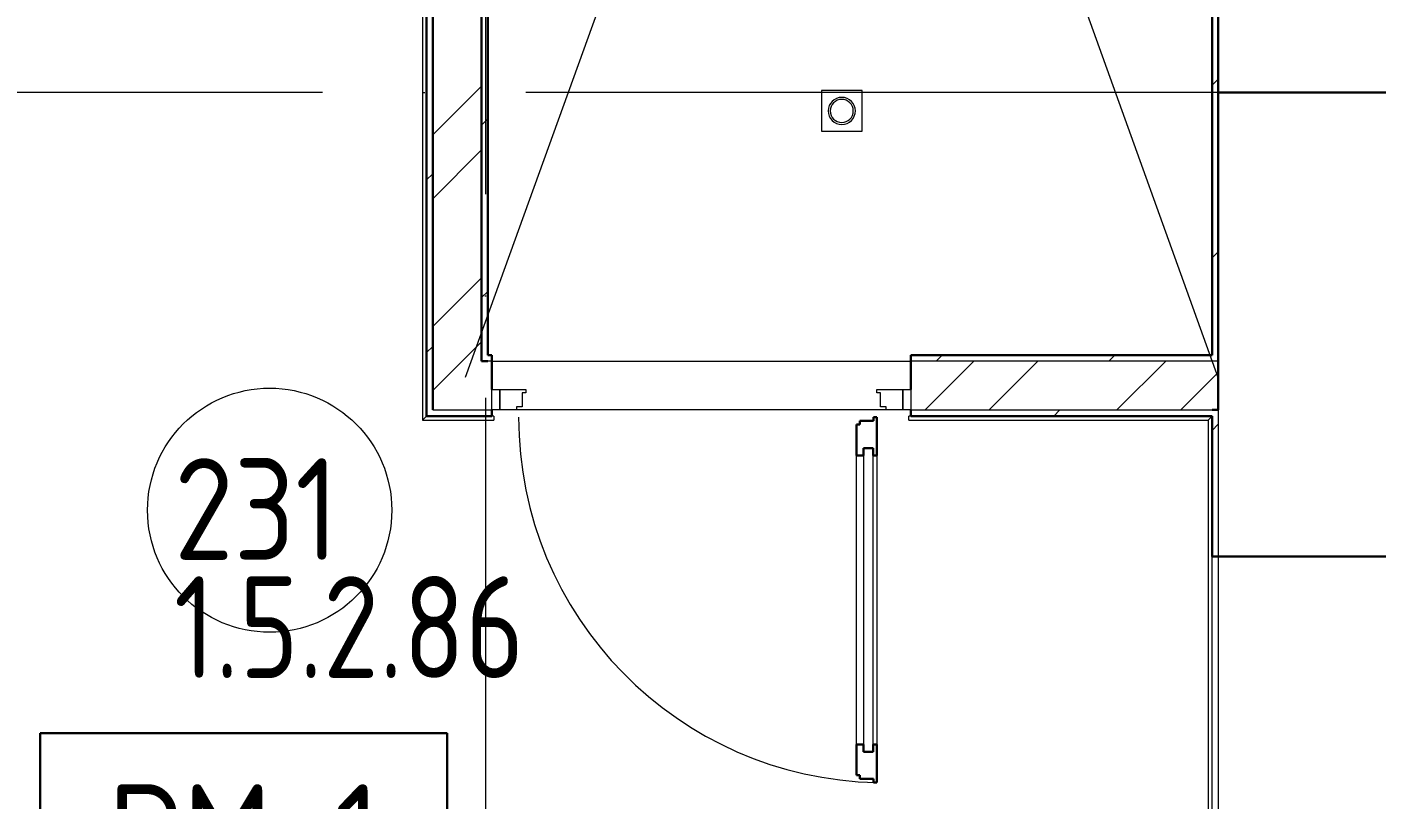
# Model space of a CAD drawing. Header units: millimetres. Extents: x -325553 to 627452, y -28539 to 738858.
# Drawn here: x 135340 to 138654, y 185482 to 187380 of the extents above; entities that cross this region are included whole.
import ezdxf
from ezdxf.enums import TextEntityAlignment as Align

# ---------------------------------------------------------------- set-up
doc = ezdxf.new("R2010")
doc.units = ezdxf.units.MM
doc.set_wipeout_variables(frame=1)
doc.linetypes.add('ADSK_Линия сетки', pattern=[25, 20, -2.5, 0, -2.5])
doc.linetypes.add('ADSK_Сверху', pattern=[450, 300, -150])
for name, color, linetype, lineweight in [('RC-Прочее_оборудование', 5, 'Continuous', 30), ('Двери', 252, 'Continuous', 9), ('Линии', 7, 'Continuous', 9), ('Марки помещений', 252, 'Continuous', 20), ('Ограждение', 252, 'Continuous', 9), ('Оси', 252, 'Continuous', 9), ('Сантехника', 252, 'Continuous', 9), ('Стены внутренние', 7, 'Continuous', 18), ('Стены наружные', 7, 'Continuous', 18), ('Стены штриховка', 7, 'Continuous', 9)]:
    doc.layers.add(name, color=color, linetype=linetype, lineweight=lineweight)
doc.layers.add('Двери открывание', color=7, linetype='Continuous', lineweight=9, true_color=0xc0c0c0)
doc.styles.add('GOST Common_2', font='', dxfattribs={"width": 0.9, "height": 250})
doc.styles.add('ISOCPEUR', font='isocpeur.ttf', dxfattribs={"width": 0.9, "height": 350})
doc.styles.add('RubezhCAD', font='', dxfattribs={"oblique": 10})
doc.styles.get("Standard").update_dxf_attribs({"font": ''})
doc.styles.get('GOST Common_2').set_extended_font_data('GOST type B')
doc.styles.get('RubezhCAD').set_extended_font_data('GOST type A')
doc.styles.get('Standard').set_extended_font_data('GOST type B')

# ---------------------------------------------------------------- blocks, each defined once
blk = doc.blocks.new('2 этаж')
at = {"layer": 'Двери', "color": 251, "true_color": 0x636466}
for p, q in [((135741, 16230.7), (135761, 16230.7)), ((135741, 16180.7), (135741, 16230.7)), ((135761, 16230.7), (135761, 16180.7)), ((135761, 16230.7), (135825, 16230.7)), ((135761, 16180.7), (135761, 16230.7)), ((135816, 16222.7), (135816, 16188.7)), ((135825, 16222.7), (135816, 16222.7)), ((135825, 16230.7), (135825, 16222.7)), ((136687, 16230.7), (136751, 16230.7)), ((136687, 16222.7), (136687, 16230.7)), ((136696, 16222.7), (136687, 16222.7)), ((136696, 16188.7), (136696, 16222.7)), ((136751, 16230.7), (136771, 16230.7)), ((136751, 16180.7), (136751, 16230.7)), ((136751, 16230.7), (136751, 16180.7)), ((136771, 16230.7), (136771, 16180.7)), ((135761, 16180.7), (135741, 16180.7)), ((135802, 16180.7), (135761, 16180.7)), ((135802, 16188.7), (135802, 16180.7)), ((135816, 16188.7), (135802, 16188.7)), ((136710, 16188.7), (136696, 16188.7)), ((136710, 16180.7), (136710, 16188.7)), ((136751, 16180.7), (136710, 16180.7)), ((136771, 16180.7), (136751, 16180.7)), ((136654, 16086.7), (136654, 15340.7)), ((136678, 16086.7), (136654, 16086.7)), ((136678, 15340.7), (136678, 16086.7)), ((136637, 15358.7), (136637, 16068.7)), ((136687, 16068.7), (136687, 15358.7)), ((136654, 15340.7), (136678, 15340.7))]:
    blk.add_line(p, q, dxfattribs=at)
at = {"layer": 'Двери', "color": 251, "lineweight": 30, "true_color": 0x636466}
for p, q in [((136637, 16144.7), (136645, 16144.7)), ((136637, 16068.7), (136637, 16144.7)), ((136645, 16144.7), (136645, 16153.7)), ((136645, 16153.7), (136679, 16153.7)), ((136679, 16162.7), (136687, 16162.7)), ((136679, 16153.7), (136679, 16162.7)), ((136687, 16162.7), (136687, 16068.7)), ((136654, 16068.7), (136654, 16086.7)), ((136654, 16086.7), (136678, 16086.7)), ((136678, 16086.7), (136678, 16068.7)), ((136637, 16068.7), (136654, 16068.7)), ((136678, 16068.7), (136687, 16068.7)), ((136637, 15282.7), (136637, 15358.7)), ((136637, 15358.7), (136654, 15358.7)), ((136654, 15358.7), (136654, 15340.7)), ((136678, 15358.7), (136687, 15358.7)), ((136678, 15340.7), (136678, 15358.7)), ((136687, 15358.7), (136687, 15264.7)), ((136654, 15340.7), (136678, 15340.7)), ((136645, 15282.7), (136637, 15282.7)), ((136645, 15273.7), (136645, 15282.7)), ((136679, 15273.7), (136645, 15273.7)), ((136679, 15264.7), (136679, 15273.7)), ((136687, 15264.7), (136679, 15264.7))]:
    blk.add_line(p, q, dxfattribs=at)
at = {"layer": 'Двери открывание', "color": 251, "true_color": 0x636466}
blk.add_arc((136705, 16162.7), 898, 180, 268.8515, dxfattribs=at)
at = {"layer": 'Линии', "color": 251, "linetype": 'ADSK_Сверху', "ltscale": 100, "true_color": 0x636466}
for p, q in [((136276.6, 17924.8), (135676, 16260.7)), ((136925.9, 17924.8), (137526, 16258.7))]:
    blk.add_line(p, q, dxfattribs=at)
at = {"layer": 'Марки помещений', "color": 251, "true_color": 0x636466}
blk.add_circle((135195.3, 15934.2), 300, dxfattribs=at)
at = {"layer": 'Ограждение', "color": 251, "true_color": 0x636466}
for p, q in [((135571, 18960.7), (135571, 16155.7)), ((135571, 16155.7), (135581, 16165.7)), ((135571, 16155.7), (135746, 16155.7)), ((135746, 16165.7), (135741, 16165.7)), ((135746, 16165.7), (135746, 16155.7)), ((136766, 16155.7), (136766, 16165.7)), ((136771, 16165.7), (136766, 16165.7)), ((136766, 16155.7), (137501, 16155.7)), ((137501, 16155.7), (137511, 16165.7)), ((137501, 16155.7), (137501, 13285.7))]:
    blk.add_line(p, q, dxfattribs=at)
at = {"layer": 'Оси', "color": 251, "linetype": 'ADSK_Линия сетки', "ltscale": 100, "true_color": 0x636466}
for p, q in [((135726, 33711.4), (135726, -32265.4)), ((137526, 33711.4), (137526, -32265.4)), ((165326, 16960.7), (93603.7, 16960.7))]:
    blk.add_line(p, q, dxfattribs=at)
at = {"layer": 'Сантехника', "color": 251, "true_color": 0x636466}
for p, q in [((136551, 16965.7), (136551, 16865.7)), ((136651, 16965.7), (136551, 16965.7)), ((136651, 16865.7), (136651, 16965.7)), ((136551, 16865.7), (136651, 16865.7))]:
    blk.add_line(p, q, dxfattribs=at)
for radius, start, end in [(33.3, 0, 180), (28.3, 0, 180), (33.3, 180, 0), (28.3, 180, 0)]:
    blk.add_arc((136601, 16915.7), radius, start, end, dxfattribs=at)
at = {"layer": 'Стены внутренние', "color": 251, "lineweight": 30, "true_color": 0x636466}
for p, q in [((137526, 16960.7), (138616, 16960.7)), ((137916, 16960.7), (137526, 16960.7)), ((137526, 15820.7), (138228, 15820.7))]:
    blk.add_line(p, q, dxfattribs=at)
at = {"layer": 'Стены внутренние', "color": 251, "true_color": 0x636466}
blk.add_line((137526, 16180.7), (137526, 15820.7), dxfattribs=at)
at = {"layer": 'Стены наружные', "color": 251, "lineweight": 30, "true_color": 0x636466}
for p, q in [((135581, 16165.7), (135581, 18960.7)), ((135596, 18960.7), (135596, 16180.7)), ((137526, 18550.7), (137526, 16180.7)), ((135716, 16300.7), (135716, 18470.7)), ((135731, 18455.7), (135731, 16315.7)), ((137511, 16315.7), (137511, 18455.7)), ((135741, 16315.7), (135731, 16315.7)), ((135741, 16315.7), (135741, 16230.7)), ((136771, 16315.7), (136771, 16230.7)), ((137511, 16315.7), (136771, 16315.7)), ((135731, 16300.7), (135716, 16300.7)), ((135741, 16180.7), (135741, 16165.7)), ((136771, 16180.7), (136771, 16165.7)), ((137511, 16180.7), (137526, 16180.7)), ((135581, 16165.7), (135741, 16165.7)), ((136771, 16165.7), (137511, 16165.7)), ((137511, 16165.7), (137511, 15820.7)), ((137526, 15820.7), (137511, 15820.7))]:
    blk.add_line(p, q, dxfattribs=at)
at = {"layer": 'Стены наружные', "color": 251, "linetype": 'Continuous', "lineweight": 9, "true_color": 0x636466}
for p, q in [((135596, 16856.9), (135716, 16976.9)), ((137511, 16978.9), (137526, 16993.9)), ((135716, 16881), (135731, 16896)), ((135596, 16699.8), (135716, 16819.8)), ((135581, 16746), (135596, 16761)), ((137511, 16554.6), (137526, 16569.6)), ((135596, 16385.5), (135716, 16505.5)), ((135716, 16456.7), (135731, 16471.7)), ((135668.4, 16300.7), (135716, 16348.3)), ((135581, 16321.7), (135596, 16336.7)), ((136832.9, 16300.7), (136847.9, 16315.7)), ((137257.1, 16300.7), (137272.1, 16315.7)), ((135596, 16228.3), (135668.4, 16300.7)), ((136805.7, 16180.7), (136925.7, 16300.7)), ((136962.8, 16180.7), (137082.8, 16300.7)), ((137277.1, 16180.7), (137397.1, 16300.7)), ((137434.3, 16180.7), (137526, 16272.5)), ((137122.1, 16165.7), (137137.1, 16180.7)), ((137511, 16130.4), (137526, 16145.4))]:
    blk.add_line(p, q, dxfattribs=at)
at = {"layer": 'Стены наружные', "color": 251, "true_color": 0x636466}
for p, q in [((135741, 16300.7), (136771, 16300.7)), ((136710, 16180.7), (135802, 16180.7)), ((137511, 14490.7), (137511, 15820.7))]:
    blk.add_line(p, q, dxfattribs=at)
at = {"layer": 'Стены штриховка', "color": 251, "true_color": 0x636466}
for p, q in [((135741, 16300.7), (135731, 16300.7)), ((137526, 16300.7), (136771, 16300.7)), ((135596, 16180.7), (135741, 16180.7)), ((136771, 16180.7), (137511, 16180.7))]:
    blk.add_line(p, q, dxfattribs=at)
at = {"layer": 'Марки помещений', "color": 251, "true_color": 0x636466, "style": 'GOST Common_2', "width": 0.9}
blk.add_text('231', height=250, dxfattribs=at).set_placement((134960.4, 15811.9))
blk = doc.blocks.new('РМ1')
at = {"layer": 'RC-Прочее_оборудование'}
blk.add_point((0, 0), dxfattribs=at)
blk.add_attdef('PSTN', text='', height=2.5, dxfattribs=at).set_placement((5.721, 2.541), align=Align.BOTTOM_CENTER)
blk.add_wipeout([(4.999, 2.501), (4.999, -2.501), (-4.999, -2.501), (-4.999, 2.501)]).dxf.layer = 'RC-Прочее_оборудование'
blk.add_wipeout([(-4.999, -2.501), (-4.999, 2.501), (4.999, 2.501), (4.999, -2.501)]).dxf.layer = 'RC-Прочее_оборудование'
for p, q in [((-4.999, 2.501), (4.999, 2.501)), ((-4.999, -2.501), (-4.999, 2.501)), ((-4.999, 2.501), (-4.999, 2.501)), ((4.999, 2.501), (4.999, -2.501)), ((4.999, -2.501), (-4.999, -2.501))]:
    blk.add_line(p, q, dxfattribs=at)
at = {"layer": 'RC-Прочее_оборудование', "ltscale": 100, "style": 'ISOCPEUR', "width": 0.9}
blk.add_text('РМ-1', height=2.5, dxfattribs=at).set_placement((0.001, -0.001), align=Align.MIDDLE)

msp = doc.modelspace()

# ---------------------------------------------------------------- block references
msp.add_blockref('2 этаж', (740.6, 170258))

# ---------------------------------------------------------------- next in the draw order: block references
ref = msp.add_blockref('РМ1', (135872.2, 185393.7), dxfattribs=dict(xscale=100, yscale=100, zscale=100))
ref.add_attrib('PSTN', '1.5.2.86', dxfattribs={"layer": 'RC-Прочее_оборудование', "color": 0, "height": 250, "style": 'RubezhCAD'}).set_placement((136131.4, 186029.8), align=Align.TOP_CENTER)

doc.saveas('drawing.dxf')
